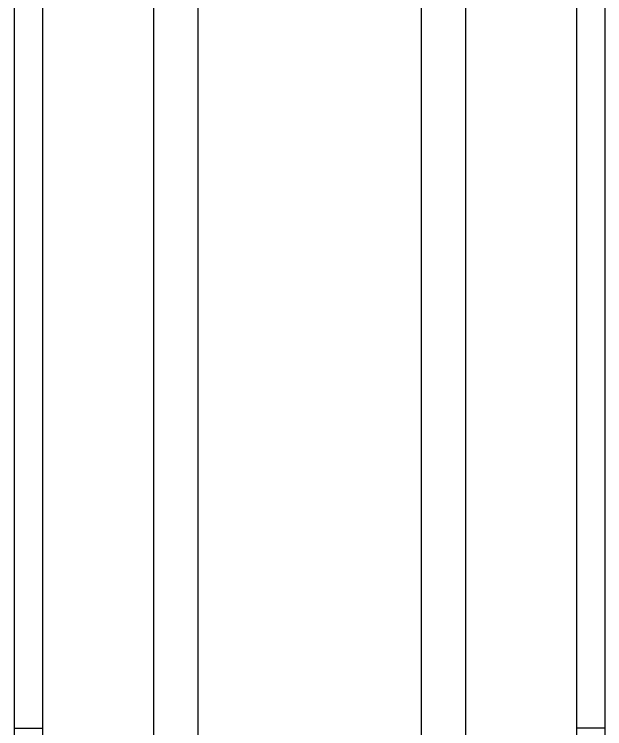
# Model space of a CAD drawing. Extents: x -785 to 785, y -677 to 677.
# Drawn here: x -76.9 to 57, y 108 to 270 of the extents above; entities that cross this region are included whole.
import ezdxf

# ---------------------------------------------------------------- set-up
doc = ezdxf.new("R2010")
doc.units = 0
doc.header["$MEASUREMENT"] = 0
doc.layers.get('0').update_dxf_attribs({"linetype": 'CONTINUOUS'})

msp = doc.modelspace()

# ---------------------------------------------------------------- linework, layer by layer
for p, q in [((-76.85, 486.31), (-76.85, 108.12)), ((-70.47, 486.31), (-70.47, 108.12)), ((-45.27, 486.31), (-45.27, 99.39)), ((-35.27, 486.31), (-35.27, 104.89)), ((15.44, 486.31), (15.44, 104.89)), ((25.44, 486.31), (25.44, 99.39)), ((50.63, 486.31), (50.63, 108.12)), ((57.02, 486.31), (57.02, 108.12)), ((-76.85, 108.12), (-76.85, 37.19)), ((-76.85, 108.12), (-70.47, 108.12)), ((-70.47, 108.12), (-70.47, 106.05)), ((50.63, 108.12), (50.63, 106.05)), ((57.02, 108.12), (50.63, 108.12)), ((57.02, 108.12), (57.02, 37.19))]:
    msp.add_line(p, q)

doc.saveas('drawing.dxf')
